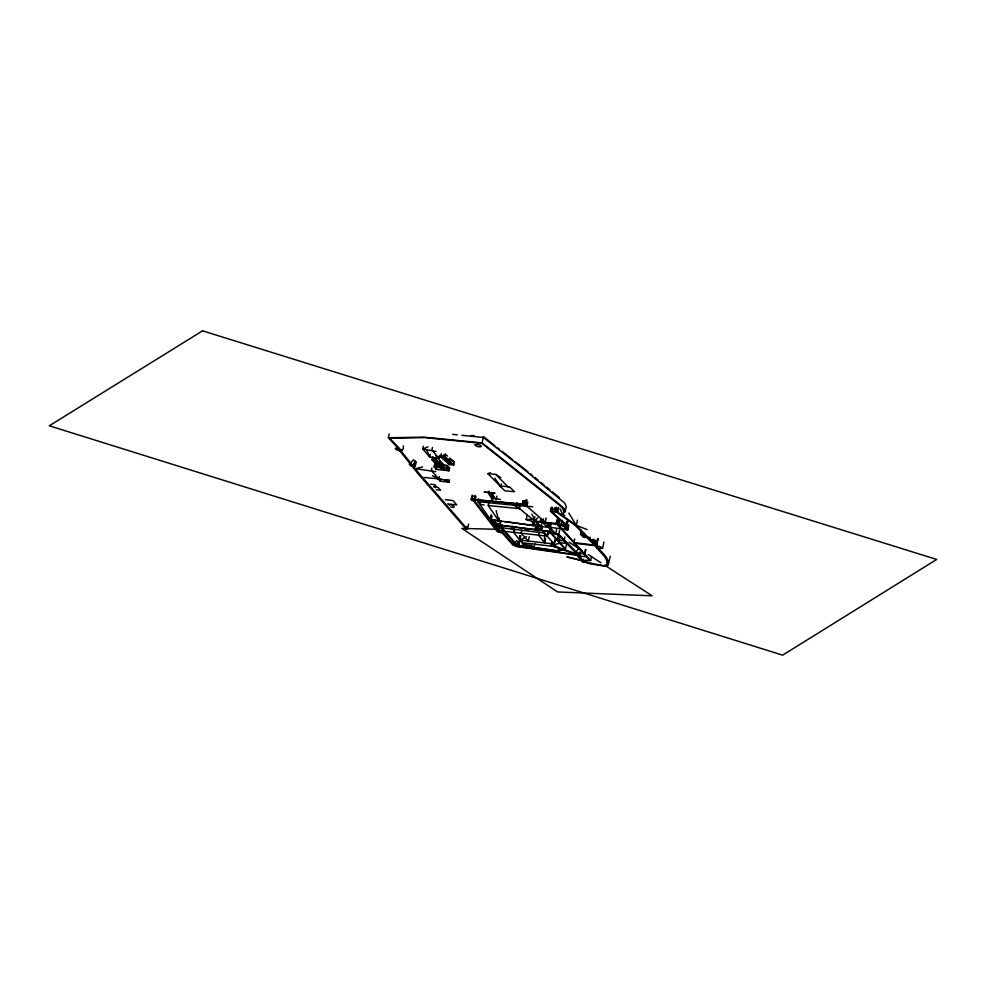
<?xml version="1.0" encoding="UTF-8"?>
<svg xmlns="http://www.w3.org/2000/svg" width="986" height="986" viewBox="0 0 986 986"><rect width="100%" height="100%" fill="white"/><g stroke="black" fill="none" stroke-linecap="round" stroke-linejoin="round"><path stroke-width="1.48" d="M547.07 527.14L542.929 522.765L562.365 524.922L566.42 529.272L547.07 527.14L547.181 522.691M499.372 518.106L498.731 520.879L490.634 519.745L479.849 504.45L480.046 501.393M502.318 527.978L502.12 531.047L547.02 536.101L548.043 531.577M534.88 543.754L533.894 548.031L524.675 546.749L524.872 543.68M494.898 524.897L496.981 527.387L497.19 524.404M522.272 539.798L521.914 542.694L556.4 546.725L553.996 543.976L519.733 540.069L513.57 532.354L514.236 529.42M568.121 527.042L567.751 530.037L565.73 529.827L565.015 529.088L565.927 526.364M538.183 524.688L537.666 528.755L541.585 529.26L542.14 526.401M475.967 496.439L474.956 500.814L471.998 500.432L472.565 496.217M495.329 522.099L494.923 525.057L501.886 525.957L500.124 523.751L493.173 522.863L494.923 525.057L495.539 522.112M498.817 526.869L498.374 529.802L502.12 531.047L502.786 528.139M541.671 526.438L541.585 529.26L541.166 526.277M596 546.762C599.451 552.209 608.436 557.435 606.747 564.855L604.233 565.816L583.835 561.81L591.095 564.041L605.466 566.247L608.115 565.163C609.779 557.657 601.103 552.197 597.294 546.897M537.974 524.589L537.666 528.755L538.22 525.895M532.871 524.207L533.352 521.52M526.61 500.235L525.291 504.733L522.432 503.784L523.098 500.888M535.879 527.251L535.299 530.061L537.616 530.616L538.898 527.473M489.118 491.201L488.612 493.604L492.285 499.495L493.123 495.687M496.932 496.044L496.081 499.914L492.408 494.011L495.095 493.099M541.893 526.29L541.252 529.112L537.333 528.607L538.738 526.056M397.235 447.274L388.348 437.747L389.224 433.951M402.362 450.035C385.39 443.762 404.802 457.381 403.311 445.857M414.921 460.376L413.898 464.825L415.18 466.452L416.203 462.003M423.351 446.301L422.735 449.012L429.773 457.036L438.906 458.194L439.522 455.483M430.389 454.324L429.773 457.036L426.864 450.319M432.484 447.459L431.868 450.158L438.906 458.194L435.516 455.372M432.644 456.703L431.954 459.722L438.659 467.253L442.985 467.832L443.688 464.8L436.971 457.282L431.954 459.722L436.268 460.302L443.688 464.8L439.362 464.221L435.529 459.92M431.868 468.079L431.313 470.519L438.844 478.888L439.399 476.448M440.335 464.739L434.727 464.135L434.111 466.822L436.342 469.398L448.963 470.766L449.579 468.067L447.348 465.503L443.145 465.047M436.971 457.282L436.268 460.302L442.985 467.832L439.362 464.221L438.659 467.253L434.148 459.34M441.186 453.794L440.495 456.826L449.542 464.591L453.708 464.998L454.398 461.953L449.875 458.083M447.619 456.136L445.352 454.201L444.661 457.233L453.708 464.998L444.575 456.703M450.245 461.559L449.542 464.591L443.971 457.393M399.466 448.433L389.544 438.191L424.621 437.611L481.858 443.318L557.78 503.821L562.451 508.036L563.869 511.66L565.114 511.746L563.696 508.135L558.84 503.797L482.142 442.874L483.423 436.502L494.824 445.684M472.171 495.034L471.172 499.409L471.998 500.432M468.621 524.034L467.438 529.199L466.144 529.051L466.723 526.524M475.129 495.403L474.13 499.779L474.956 500.814M478.333 498.805L477.705 501.591L479.849 504.45L484.04 504.869M479.849 504.45L480.49 501.664M496.18 510.637L498.731 520.879L488.243 505.522L488.883 502.749M491.213 514.729L490.227 519.067L493.518 523.073L493.32 520.238M491.336 515.764L490.399 519.856L491.201 515.592M490.954 518.365L491.595 515.579M491.952 516.381L491.311 519.203L494.615 523.209L495.255 520.386M490.375 472.701L487.86 473.65L500.802 486.714L501.43 483.99M496.981 527.387L497.622 524.601M497.573 525.267L496.907 528.176L498.374 529.802L499.039 526.894M499.199 527.153L497.117 524.934L549.412 531.614L564.534 548.61L558.088 550.841L517.083 545.11L502.133 528.04L499.199 527.153L499.828 524.404M500.777 520.879L500.124 523.751L501.061 520.978M549.301 523.085L548.352 527.19L554.514 533.981L557.719 534.548L578.006 554.982L517.933 546.33L513.94 544.802L503.415 532.834L498.386 531.503L499.015 528.804M501.8 525.094L501.159 527.88L499.089 525.39M566.395 544.691L565.446 548.845L558.581 551.174L516.541 545.221L501.812 528.176L502.453 525.402M517.021 502.7L516.381 505.485L477.705 501.591L479.553 499.384M512.202 526.056L511.537 528.964L498.571 527.399L496.907 528.176L497.72 525.353M514.828 529.482L514.162 532.391L513.373 529.494M488.243 505.522L519.486 508.653L520.115 505.867M523.603 500.654L522.432 503.784L523.209 500.839M513.94 544.802L514.556 542.103M524.774 500.765L524.121 503.661L522.937 503.55L523.862 500.678M526.29 499.705L525.784 504.499L526.77 500.161M526.364 503.575L525.698 506.471L523.418 504.475L473.613 499.655L498.386 531.503M517.083 545.11L518.032 540.994M527.843 502.108L526.647 506.594L524.108 504.277L472.282 499.298L497.351 531.75L502.367 533.081L512.893 545.048L516.96 546.663L579.879 555.66L580.507 552.887M521.804 530.295L521.138 533.229L528.262 541.104L529.272 536.704M519.647 540.439L518.648 544.827L519.745 546.195L515.851 545.702L514.741 544.321L516.639 540.427M520.744 535.681L519.745 540.106L521.914 542.694L522.592 539.761M541.77 523.64L541.129 526.45L537.333 525.957L530.653 520.707L526.992 520.078L526.167 519.363L527.128 515.136M533.783 522.839L533.155 525.563L533.648 522.654M541.129 526.45L534.276 519.585L534.917 516.775M535.953 525.193L535.299 530.061L535.977 527.103M536.569 525.008L534.942 529.63L536.014 525.476M537.333 525.957L537.974 523.147M537.444 526.635L536.766 529.593L538.22 530.431M558.594 520.115L557.558 524.614L556.277 523.455L540.082 521.779L540.772 518.772M539.145 532.095L538.479 535.028L544.666 542.781L545.665 538.381M546.145 517.995L545.172 522.223L534.683 521.113L537.764 517.724M566.716 521.335L565.828 525.255L550.422 511.229L551.322 507.297M551.729 507.457L550.829 511.389L558.002 511.833L550.829 511.389L555.414 507.667M567.837 521.483L566.901 525.563L551.47 511.352L552.406 507.248M550.102 524.207L549.461 526.98L555.623 533.771L558.754 534.264L579.879 555.66M539.835 526.314L550.422 527.621L551.396 523.393M565.446 548.845L549.966 531.405L550.595 528.632M588.63 537.21L590.602 541.166L575.072 525.279L554.724 510.81L555.401 507.901M591.883 541.289L576.305 525.365L555.968 510.908L556.634 507.975M558.261 507.494L557.361 511.426L558.643 507.741M551.507 542.633L550.841 545.505L578.104 555.254M557.312 518.956L556.277 523.455L557.176 520.645M579.854 551.987L579.201 554.859L551.938 545.11L552.604 542.238M555.623 533.771L556.572 529.618M555.019 539.478L553.996 543.976L555.549 539.835M591.538 556.597L590.626 560.553L558.594 525.082L559.456 521.286M564.916 536.939L564.029 540.821L557.189 539.995L558.076 536.113M558.754 534.264L559.703 530.111M562.008 520.448L560.997 524.848L561.663 525.575L563.709 525.821L564.374 522.888M564.46 509.109L563.117 515.481L560.073 508.875M565.114 511.746L566.247 506.816L564.83 503.205L524.121 469.459L483.374 437.476L461.929 435.319M559.851 540.008L559.259 542.596L566.334 543.446L565.089 540.969M558.088 550.841L558.717 548.105M566.753 527.793L567.443 524.823M568.047 524.86L567.024 529.297L567.751 530.037L568.762 525.6M587.175 529.593L576.305 525.365L577.5 520.201M574.739 538.886L573.889 542.608L596.173 545.27M581.42 530.32L580.52 534.264L583.626 537.271L588.149 537.74M584.513 533.401L583.626 537.271L582.985 534.523M577.007 555.167L582.258 561.724L582.825 559.259M585.438 549.375L584.427 553.836L586.88 556.893L578.116 555.759M583.465 559.345L582.899 561.798L575.664 552.702L578.203 549.017M589.48 540.069C594.841 538.713 600.141 544.888 591.773 542.362L589.48 540.069L590.158 537.124M591.773 542.362L592.45 539.416M597.146 546.084L593.252 542.017L593.892 539.182M597.59 538.627L596.9 544.334L598.095 539.095M602.619 548.056L599.537 546.404L595.273 545.936L597.294 548.191L602.495 548.487L603.987 542.066M608.35 564.473L610.248 556.215M532.797 522.173L532.625 525.55L537.333 526.154L538.06 523.517M536.704 523.406L537.333 526.154L537.764 521.779M526.45 499.853L525.291 504.056L524.121 503.661L525.045 500.851M568.207 525.033L567.024 529.297L565.015 529.088M537.616 526.697L536.766 529.593L535.558 529.433L536.852 525.033M597.923 538.935L596.394 543.878L592.438 543.508L596.9 544.334M519.511 542.152L518.648 544.827L514.741 544.321M562.476 520.497L560.997 524.848L563.709 525.821M475.486 495.847L474.13 499.779L471.172 499.409L473.157 495.711M536.815 525.735L537.69 523.221M542.781 531.947L547.02 536.101L544.42 533.044L545.468 530.357M555.968 510.908L554.724 510.81L556.19 507.198M586.091 549.744L584.427 553.836L575.664 552.702M415.685 461.349L413.898 464.825L409.449 464.246L413.553 459.686M549.892 532.391L547.045 535.977L554.009 543.878M498.571 527.399L500.506 525.119M536.15 522.284L515.53 505.337L517.662 503.279M557.189 539.995L560.529 536.914M540.082 521.779L543.668 518.895M593.252 542.017L595.581 540.254M582.948 532.736L580.52 534.264L584.994 534.597M554.724 510.81L558.335 508.825M445.352 454.201L440.495 456.826L444.661 457.233L454.398 461.953M515.629 526.918L511.537 528.964L544.42 533.044M526.573 536.704L519.733 540.069L519.634 535.644M427.924 446.88L422.735 449.012L436.009 451.465M485.654 502.318L491.311 500.518M416.795 468.362L422.575 466.933M551.938 545.11L559.37 543.323M449.148 504.955C450.701 504.253 455.347 506.052 453.806 507.396A2.465 0.678 12.9 0 1 450.725 506.829M526.167 519.363L534.276 519.585M438.252 479.184L447.139 480.059L449.197 482.142L440.323 481.267L438.252 479.184L440.939 478.814M440.002 466.242L434.111 466.822L449.579 468.067M442.936 465.947L447.348 465.503L446.732 468.202L448.963 470.766L436.958 466.698L436.342 469.398L434.727 464.135M562.057 515.505L564.855 515.382M590.626 560.553L582.664 560.837L567.086 557.127M447.139 480.059L449.69 479.997M388.348 437.747L423.918 437.131L482.142 442.874M495.687 529.248L461.842 528.422L557.558 591.957L652.14 595.815L604.812 565.274M524.922 529.963L528.003 530.037M565.828 525.255L557.509 524.774L589.554 560.245L581.826 560.442L567.098 556.77M558.594 525.082L566.901 525.563M515.53 505.337L532.736 506.755M471.333 435.455L474.352 435.713M423.758 477.434L438.844 478.888L432.509 475.683M452.747 434.395L457.344 434.851M487.86 473.65L495.736 474.426L500.826 477.742M438.363 466.846L443.971 467.463M416.795 468.892L435.775 471.653M550.422 511.229L551.47 511.352M445.438 499.68L452.968 500.555L456.703 504.894L447.669 503.846M596.678 545.887L574.394 543.224M430.734 484.2L434.875 484.718L436.576 486.751L433.815 486.406M433.889 486.911L438.203 487.441L440.569 490.276L436.256 489.734M549.966 531.405L496.414 524.7L498.879 527.288L501.812 528.176M490.264 519.671L533.155 525.563M504.881 521.594L533.019 525.378M445.006 480.626L449.197 482.142M511.833 504.006L519.486 508.653M556.203 533.907L560.036 536.384M568.996 542.164L581.789 550.422M588.186 554.539L600.967 562.796M497.166 447.533L499.545 449.394M501.923 451.255L512.634 459.649M515.012 461.522L523.344 468.042M524.503 468.991L527.978 471.838M530.283 473.736L532.6 475.634M534.917 477.532L538.393 480.379M540.71 482.277L544.186 485.124M546.503 487.022L549.978 489.869M552.283 491.767L559.235 497.474M583.564 560.677L585.659 562.414M581.481 559.715L584.612 562.316M526.894 506.286L546.749 523.504M493.616 498.78L493.025 498.213L500.358 499.434M495.736 474.426L508.788 487.614M592.179 541.906L596.062 545.973L595.63 543.175M466.144 529.051L417.928 473.539L399.379 450.331M467.438 529.199L419.235 473.699L400.71 450.516M435.06 486.714L435.923 487.774M533.894 548.031L531.935 545.591L522.703 544.297L524.675 546.749M409.449 464.246L410.743 465.873L415.18 466.452L414.268 463.79M494.799 478.136L500.802 486.714M563.992 525.452L565.607 528.003M568.823 513.053L576.305 525.365M531.873 514.211L534.005 518.254M439.275 478.444L440.323 481.267M548.882 523.418L550.422 527.621M580.976 557.484L582.258 561.724M490.954 494.146L492.285 499.495M544.506 536.84L544.666 542.781M475.092 444.661C474.796 446.781 483.411 447.927 480.774 445.487A3.463 0.961 12.9 0 0 477.557 444.513L475.092 444.661M202.561 330.84L49.3 425.792L782.65 655.16L936.7 559.444L202.561 330.84M489.487 492.519L484.163 492.088L494.146 493.246L489.487 492.519M509.442 486.825L499.779 485.962L504.918 490.855L514.569 491.706L509.442 486.825"/></g></svg>
